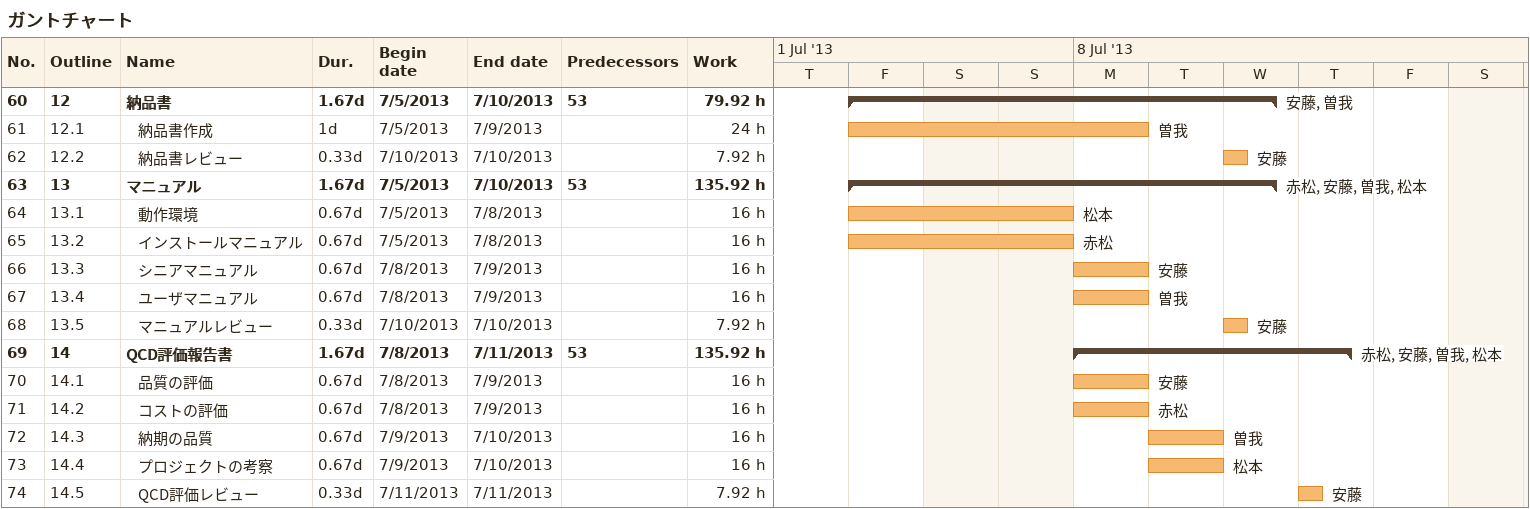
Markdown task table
ガントチャート

| ID | WBS | Task | Duration | Start | Finish | Predecessors | Resources | Work (h) |
|---|---|---|---|---|---|---|---|---|
| 60 | 12 | **納品書** | 1.67d | 2013-07-05 | 2013-07-10 | 53 | 安藤, 曽我 | 79.92 |
| 61 | 12.1 | 納品書作成 | 1d | 2013-07-05 | 2013-07-09 |  | 曽我 | 24 |
| 62 | 12.2 | 納品書レビュー | 0.33d | 2013-07-10 | 2013-07-10 |  | 安藤 | 7.92 |
| 63 | 13 | **マニュアル** | 1.67d | 2013-07-05 | 2013-07-10 | 53 | 赤松, 安藤, 曽我, 松本 | 135.92 |
| 64 | 13.1 | 動作環境 | 0.67d | 2013-07-05 | 2013-07-08 |  | 松本 | 16 |
| 65 | 13.2 | インストールマニュアル | 0.67d | 2013-07-05 | 2013-07-08 |  | 赤松 | 16 |
| 66 | 13.3 | シニアマニュアル | 0.67d | 2013-07-08 | 2013-07-09 |  | 安藤 | 16 |
| 67 | 13.4 | ユーザマニュアル | 0.67d | 2013-07-08 | 2013-07-09 |  | 曽我 | 16 |
| 68 | 13.5 | マニュアルレビュー | 0.33d | 2013-07-10 | 2013-07-10 |  | 安藤 | 7.92 |
| 69 | 14 | **QCD評価報告書** | 1.67d | 2013-07-08 | 2013-07-11 | 53 | 赤松, 安藤, 曽我, 松本 | 135.92 |
| 70 | 14.1 | 品質の評価 | 0.67d | 2013-07-08 | 2013-07-09 |  | 安藤 | 16 |
| 71 | 14.2 | コストの評価 | 0.67d | 2013-07-08 | 2013-07-09 |  | 赤松 | 16 |
| 72 | 14.3 | 納期の品質 | 0.67d | 2013-07-09 | 2013-07-10 |  | 曽我 | 16 |
| 73 | 14.4 | プロジェクトの考察 | 0.67d | 2013-07-09 | 2013-07-10 |  | 松本 | 16 |
| 74 | 14.5 | QCD評価レビュー | 0.33d | 2013-07-11 | 2013-07-11 |  | 安藤 | 7.92 |
